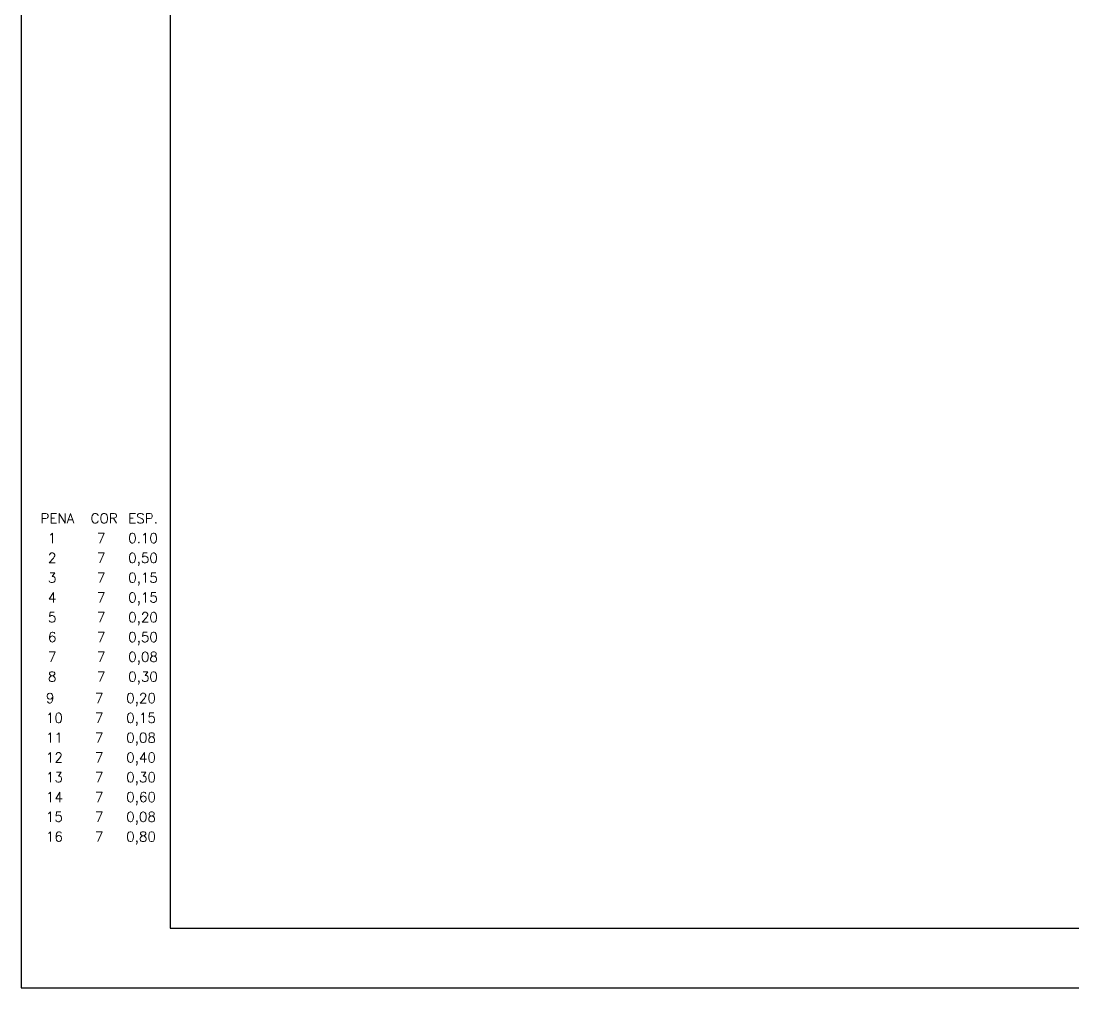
# Model space of a CAD drawing. Header units: millimetres. Extents: x -2485 to 3289, y -257 to 1952.
# Drawn here: x 55.455 to 58.98, y 30.066 to 33.304 of the extents above; entities that cross this region are included whole.
import ezdxf

# ---------------------------------------------------------------- set-up
doc = ezdxf.new("R2010")
doc.units = ezdxf.units.MM
doc.header["$LTSCALE"] = 0.3
doc.layers.add('TEX', color=11, linetype='Continuous')
doc.styles.add('ROMANS', font='romans.shx', dxfattribs={"height": 0.03})

msp = doc.modelspace()

# ---------------------------------------------------------------- linework, layer by layer
at = {"color": 4, "linetype": 'Continuous'}
for p, q in [((55.455361, 41.746047), (55.455361, 30.066047)), ((55.455361, 30.066047), (72.075361, 30.066047))]:
    msp.add_line(p, q, dxfattribs=at)
at = {"color": 12, "linetype": 'Continuous'}
for p, q in [((55.955361, 41.546047), (55.955361, 30.266047)), ((55.955361, 30.266047), (71.875361, 30.266047))]:
    msp.add_line(p, q, dxfattribs=at)

# ---------------------------------------------------------------- texts
at = {"layer": 'TEX', "color": 3, "style": 'ROMANS'}
for s, height, p in [('PENA', 0.0331349, (55.520279, 31.622264)), ('COR', 0.0331349, (55.688323, 31.622264)), ('ESP.', 0.0331349, (55.814278, 31.622264)), ('1', 0.033135, (55.545305, 31.555994)), ('7', 0.033135, (55.709783, 31.555994)), ('0.10', 0.0331349, (55.814278, 31.555994)), ('2', 0.033135, (55.545305, 31.489724)), ('7', 0.033135, (55.709783, 31.489724)), ('0,50', 0.0331349, (55.814278, 31.489724)), ('3', 0.033135, (55.545305, 31.423454)), ('7', 0.033135, (55.709783, 31.423454)), ('0,15', 0.0331349, (55.814278, 31.423454)), ('4', 0.033135, (55.545305, 31.357184)), ('7', 0.033135, (55.709783, 31.357184)), ('0,15', 0.0331349, (55.814278, 31.357184)), ('5', 0.033135, (55.545305, 31.290914)), ('7', 0.033135, (55.709783, 31.290914)), ('0,20', 0.0331349, (55.814278, 31.290914)), ('6', 0.033135, (55.545305, 31.224645)), ('7', 0.033135, (55.709783, 31.224645)), ('0,50', 0.0331349, (55.814278, 31.224645)), ('7', 0.033135, (55.545305, 31.158375)), ('7', 0.033135, (55.709783, 31.158375)), ('0,08', 0.0331349, (55.814278, 31.158375)), ('8', 0.033135, (55.545305, 31.092105)), ('7', 0.033135, (55.709783, 31.092105)), ('0,30', 0.0331349, (55.814278, 31.092105)), ('9', 0.033135, (55.53872, 31.020171)), ('7', 0.033135, (55.703198, 31.020171)), ('0,20', 0.0331349, (55.807693, 31.020171)), ('10', 0.0331349, (55.53872, 30.953901)), ('7', 0.033135, (55.703198, 30.953901)), ('0,15', 0.0331349, (55.807693, 30.953901)), ('11', 0.0331349, (55.53872, 30.887631)), ('7', 0.033135, (55.703198, 30.887631)), ('0,08', 0.0331349, (55.807693, 30.887631)), ('12', 0.0331349, (55.53872, 30.821362)), ('7', 0.033135, (55.703198, 30.821362)), ('0,40', 0.0331349, (55.807693, 30.821362)), ('13', 0.0331349, (55.53872, 30.755092)), ('7', 0.033135, (55.703198, 30.755092)), ('0,30', 0.0331349, (55.807693, 30.755092)), ('14', 0.0331349, (55.53872, 30.688822)), ('7', 0.033135, (55.703198, 30.688822)), ('0,60', 0.0331349, (55.807693, 30.688822)), ('15', 0.0331349, (55.53872, 30.622552)), ('7', 0.033135, (55.703198, 30.622552)), ('0,08', 0.0331349, (55.807693, 30.622552)), ('16', 0.0331349, (55.53872, 30.556282)), ('7', 0.033135, (55.703198, 30.556282)), ('0,80', 0.0331349, (55.807693, 30.556282))]:
    msp.add_text(s, height=height, dxfattribs=at).set_placement(p)

doc.saveas('drawing.dxf')
